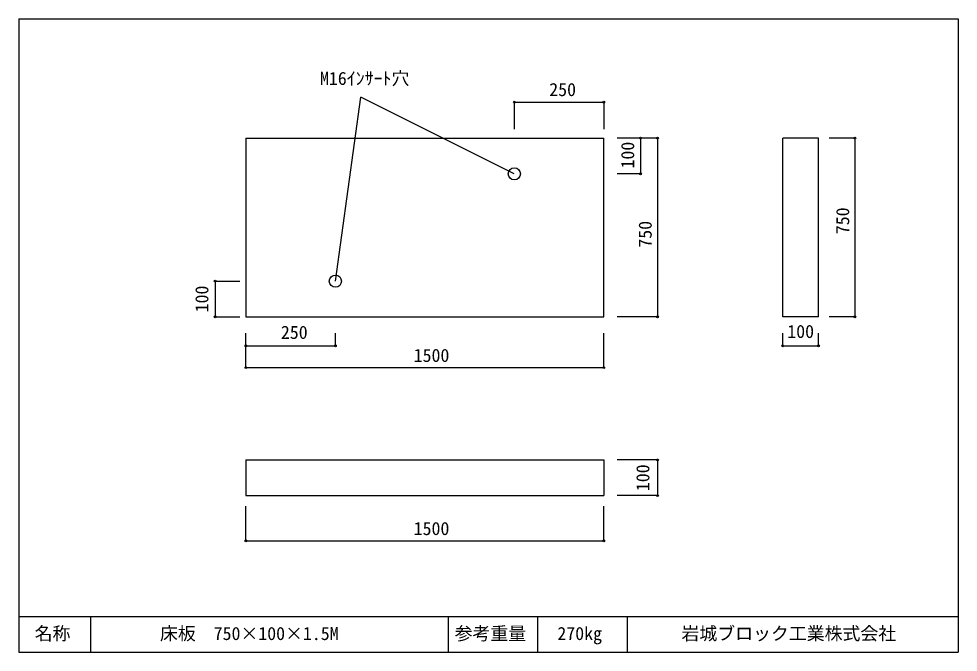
# Model space of a CAD drawing. Units: millimetres, scale not verified, with parts at other scales. Extents: x 744 to 3370, y 474 to 2245.
import ezdxf
from ezdxf.enums import TextEntityAlignment as Align

# ---------------------------------------------------------------- set-up
doc = ezdxf.new("R2010")
doc.units = ezdxf.units.MM
doc.header["$LTSCALE"] = 10
doc.header["$PDMODE"] = 32
doc.header["$PDSIZE"] = 5
doc.layers.add('_0-0_', color=7, linetype='Continuous', lineweight=25)
doc.styles.add('ＭＳ ゴシック', font='')
doc.styles.get('ＭＳ ゴシック').set_extended_font_data('MS Gothic')

msp = doc.modelspace()

# ---------------------------------------------------------------- linework, layer by layer
at = {"layer": '_0-0_'}
for p, q in [((744.24, 2245.38), (3369.68, 2245.38)), ((744.24, 2245.38), (744.24, 573.98)), ((3369.68, 2245.38), (3369.68, 573.98)), ((1629.08, 1511.81), (1700.52, 2026.62)), ((2129.08, 1811.81), (1700.52, 2026.62)), ((2129.08, 2012.24), (2379.08, 2012.24)), ((2129.08, 2012.24), (2129.08, 1936.92)), ((2379.08, 2012.24), (2379.08, 1936.92)), ((1379.08, 1911.81), (2379.08, 1911.81)), ((1379.08, 1911.81), (1379.08, 1411.81)), ((2379.08, 1411.81), (2379.08, 1911.81)), ((2481.78, 1911.81), (2416.42, 1911.81)), ((2529.6, 1911.81), (2416.42, 1911.81)), ((2481.78, 1911.81), (2481.78, 1811.81)), ((2529.6, 1911.81), (2529.6, 1411.81)), ((2879.08, 1411.81), (2879.08, 1911.81)), ((2979.08, 1911.81), (2879.08, 1911.81)), ((2979.08, 1411.81), (2979.08, 1911.81)), ((3081.02, 1911.81), (3008.98, 1911.81)), ((3081.02, 1911.81), (3081.02, 1411.81)), ((2481.78, 1811.81), (2416.42, 1811.81)), ((1293.05, 1511.81), (1293.05, 1411.81)), ((1293.05, 1511.81), (1362.03, 1511.81)), ((1293.05, 1411.81), (1362.03, 1411.81)), ((1379.08, 1411.81), (2379.08, 1411.81)), ((2529.6, 1411.81), (2416.42, 1411.81)), ((2979.08, 1411.81), (2879.08, 1411.81)), ((3081.02, 1411.81), (3008.98, 1411.81)), ((1379.08, 1330.77), (1379.08, 1366.64)), ((1379.08, 1269.8), (1379.08, 1366.64)), ((1629.08, 1330.77), (1629.08, 1366.64)), ((2379.08, 1269.8), (2379.08, 1366.64)), ((2879.08, 1330.77), (2879.08, 1366.64)), ((2979.08, 1330.77), (2979.08, 1366.64)), ((1379.08, 1330.77), (1629.08, 1330.77)), ((2879.08, 1330.77), (2979.08, 1330.77)), ((1379.08, 1269.8), (2379.08, 1269.8)), ((1379.08, 1011.81), (2379.08, 1011.81)), ((1379.08, 1011.81), (1379.08, 911.81)), ((2379.08, 1011.81), (2379.08, 911.81)), ((2529.6, 1011.81), (2416.42, 1011.81)), ((2529.6, 1011.81), (2529.6, 911.81)), ((1379.08, 911.81), (2379.08, 911.81)), ((2529.6, 911.81), (2416.42, 911.81)), ((1379.08, 785.6), (1379.08, 882.44)), ((2379.08, 785.6), (2379.08, 882.44)), ((1379.08, 785.6), (2379.08, 785.6)), ((744.24, 573.98), (744.24, 473.98)), ((744.24, 573.98), (3369.68, 573.98)), ((944.24, 573.98), (944.24, 473.98)), ((1944.24, 573.98), (1944.24, 473.98)), ((2194.24, 573.98), (2194.24, 473.98)), ((2444.24, 573.98), (2444.24, 473.98)), ((3369.68, 573.98), (3369.68, 473.98)), ((744.24, 473.98), (3369.68, 473.98))]:
    msp.add_line(p, q, dxfattribs=at)
for centre in [(2129.08, 1811.81), (1629.08, 1511.81)]:
    msp.add_circle(centre, 16.99, dxfattribs=at)
for p in [(2129.08, 2012.24), (2379.08, 2012.24), (2481.78, 1911.81), (2529.6, 1911.81), (3081.02, 1911.81), (2481.78, 1811.81), (1293.05, 1511.81), (1293.05, 1411.81), (2529.6, 1411.81), (3081.02, 1411.81), (1379.08, 1330.77), (1629.08, 1330.77), (2879.08, 1330.77), (2979.08, 1330.77), (1379.08, 1269.8), (2379.08, 1269.8), (2529.6, 1011.81), (2529.6, 911.81), (1379.08, 785.6), (2379.08, 785.6)]:
    msp.add_point(p, dxfattribs=at)

# ---------------------------------------------------------------- texts
at = {"layer": '_0-0_', "style": 'ＭＳ ゴシック'}
for s, p in [('M16ｲﾝｻｰﾄ穴', (1585.99, 2049.41)), ('250', (2226.72, 2018.19)), ('250', (1476.72, 1339.25)), ('100', (2891.96, 1341.75)), ('1500', (1847.83, 1274.8)), ('1500', (1847.83, 790.6)), ('名称', (788.55, 497.06)), ('床板\u3000750×100×1.5M', (1138.89, 497.06)), ('参考重量', (1962.17, 497.06)), ('270㎏', (2249.44, 497.06)), ('岩城ブロック工業株式会社', (2596.27, 497.06))]:
    msp.add_text(s, height=36.66, dxfattribs=at).set_placement(p, align=Align.BOTTOM_LEFT)
for s, p in [('100', (2475.09, 1826.73)), ('750', (3076.02, 1643.06)), ('750', (2524.05, 1605.35)), ('100', (1285.13, 1424.4)), ('100', (2517.56, 924.44))]:
    msp.add_text(s, height=36.66, rotation=90, dxfattribs=at).set_placement(p, align=Align.BOTTOM_LEFT)

doc.saveas('drawing.dxf')
